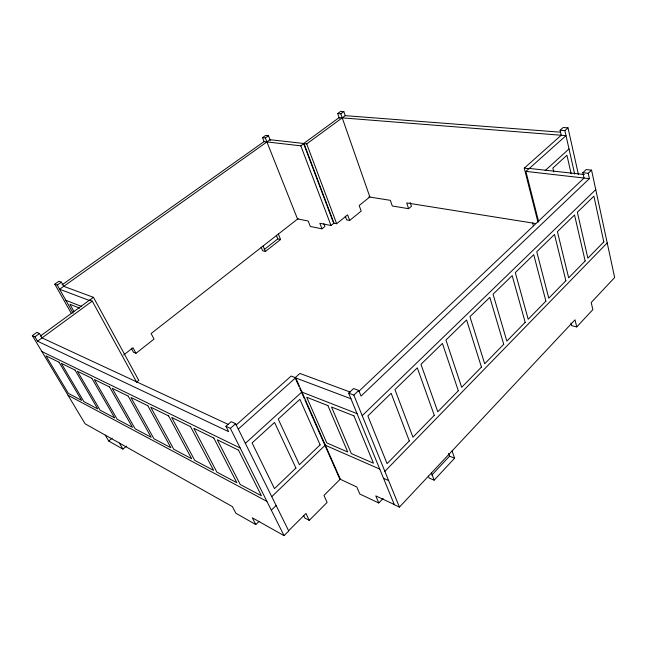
<?xml version="1.0" encoding="UTF-8"?>
<svg xmlns="http://www.w3.org/2000/svg" width="647" height="647" viewBox="0 0 647 647"><rect width="100%" height="100%" fill="white"/><g stroke="black" fill="none" stroke-linecap="round" stroke-linejoin="round"><path stroke-width="0.97" d="M428.411 476.216L429.09 478.012L434.161 480.171L454.623 458.181L452.067 450.959M570.969 323.023L571.633 325.676L576.752 326.921L592.862 309.606L591.212 302.529L614.65 277.523L591.56 170.129L586.198 169.563L582.858 172.709L584.031 178.038L358.77 391.378M431.816 475.1L449.536 456.159L448.573 453.466M591.56 170.129L588.22 173.299L589.385 178.645L361.042 396.085L358.77 390.448L353.553 388.54L348.652 393.158L394.363 504.757L399.417 507.119L575.005 319.812L576.752 326.921M325.182 445.92L339.78 479.031L356.804 486.997L359.837 494.025L378.77 502.986L383.105 498.449M384.868 471.348L607.209 242.916M303.613 515.449L304.858 518.045L309.266 520.382L327.123 502.404L323.953 495.456L340.306 479.112L295.671 377.775L291.118 376.053L236.115 425.022M288.635 530.742L305.958 513.435L309.266 520.382M259.083 521.385L255.808 524.571L252.306 517.794L284.057 535.643L288.74 530.961L235.621 423.696L231.181 421.658L225.94 426.292L228.642 431.67L37.534 341.204L34.922 336.828L32.35 335.623L36.879 332.332L39.467 333.52L42.055 337.896L228.375 424.489M271.319 510.2L276.14 505.517M362.215 415.657L595.758 189.628M271.756 496.661L325.32 445.079M348.652 393.158L353.852 395.099L358.77 390.448M545.122 170.614L569.004 148.915M245.35 443.357L301.923 391.953M538.7 221.921L525.89 171.39L529.23 168.414L584.354 174.544M238.29 429.098L295.671 377.775M561.224 135.255L560.084 130.265L564.888 130.629L568.009 127.855L578.45 174.625M225.94 426.292L230.364 428.371L235.621 423.696M537.9 221.889L524.256 168.155L561.216 135.255M560.084 130.265L563.205 127.508L568.009 127.855M105.218 435.099L108.712 441.036L122.914 449.099L126.44 446.139M368.814 196.898L390.376 200.335L392.292 205.997L408.597 208.69L411.427 206.312L410.174 202.487M108.712 441.036L112.198 438.148M345.255 216.163L346.63 219.875L349.671 220.449L361.18 211.092L359.19 205.52L369.858 196.898L340.799 113.783L337.677 113.549L339.351 118.312M333.626 223.126L336.658 223.716L347.625 214.861L349.671 220.449M136.436 382.264L138.765 380.387L93.467 297.345L63.721 286.322L61.392 282.157L58.926 281.259L54.809 284.162L71.251 313.253M323.864 223.708L324.923 226.466L321.98 228.828L319.844 223.296L331.005 225.496L333.973 223.11L303.993 143.497L270.042 139.712L59.613 289.241L89.254 300.426L93.467 297.345M131.284 348.232L133.428 352.203L135.983 353.294L154.026 339.093L151.131 333.528L298.13 218.613M261.113 247.154L262.658 250.785L265.416 251.448L280.596 239.511L278.356 234.077M264.17 249.588L277.814 238.88L280.596 239.511M123.634 355.017L132.983 347.714L135.983 353.294M62.08 284.817L264.081 141.604L300.815 145.826L303.993 143.497M307.398 153.557L303.621 143.545L306.71 143.885L345.239 115.659L560.31 132.182M37.534 341.204L92.27 301.13L136.436 381.811M340.799 113.783L343.824 111.583L345.239 115.659M34.922 336.828L39.467 333.52M303.621 143.545L339.109 117.617L566.012 135.635L529.052 168.689L524.256 168.155M40.284 336.1L89.561 300.103L92.27 301.13M337.677 113.549L340.694 111.357L343.824 111.583M54.809 284.162L57.268 285.076L61.392 282.157M264.081 141.604L262.504 137.649L265.335 137.957L268.481 135.733L270.317 140.383M262.504 137.649L265.642 135.433L268.481 135.733M582.858 172.709L588.22 173.299M525.89 171.39L589.385 178.645M535.579 223.506L406.712 202.94L408.597 208.69M321.98 228.828L310.317 226.466L308.174 220.999L297.491 218.888L265.335 137.957M350.253 392.082L299.893 373.448L295.113 377.719L350.965 398.77M357.047 413.627L301.365 391.896L304.187 398.309M65.848 300.297L81.627 306.46M79.565 308.093L69.908 304.284L73.863 311.312M449.536 456.159L454.623 458.181M379.773 469.099L324.778 445.007L304.996 400.137M383.534 478.319L388.621 480.584M394.282 504.523L375.778 495.869L378.77 502.986M41.877 351.547L240.207 448.031M68.024 395.252L266.896 501.352M255.808 524.571L235.904 513.265L232.386 506.593L85.081 423.777L32.35 335.623M119.404 443.074L122.914 449.099M57.268 285.076L73.127 313.197M230.364 428.371L284.057 535.643M295.501 378.608L299.019 386.582M299.796 388.354L300.968 391.014M263.103 245.997L265.416 251.448M276.318 235.273L277.814 238.88M353.852 395.099L399.417 507.119M300.815 145.826L331.005 225.496M307.737 154.463L333.27 222.196M306.71 143.885L336.658 223.716M431.452 472.941L434.161 480.171M532.651 223.037L533.354 225.779M553.792 172.029L552.853 168.091L566.942 155.24L571.164 173.833M564.888 130.629L574.665 173.994M409.308 440.906L387.084 463.648L367.86 415.924L391.152 393.279L409.308 440.906M434.291 415.342L412.94 437.194L394.953 389.583L417.307 367.852L434.291 415.342M458.327 390.756L437.784 411.767L420.962 364.301L442.435 343.42L458.327 390.756M481.449 367.092L461.683 387.318L445.945 340.015L466.584 319.942L481.449 367.092M503.722 344.301L484.684 363.784L469.965 316.666L489.819 297.353L503.722 344.301M525.186 322.335L506.836 341.115L493.071 294.199L512.189 275.614L525.186 322.335M545.89 301.154L528.195 319.262L515.311 272.573L533.735 254.659L545.89 301.154M565.874 280.709L548.793 298.186L536.751 251.732L554.503 234.465L565.874 280.709M585.163 260.967L568.673 277.846L557.415 231.642L574.544 214.99L585.163 260.967M603.805 241.897L587.864 258.202L577.35 212.256L593.889 196.178L603.805 241.897M295.914 468.064L274.482 488.622L252.079 442.944L274.546 422.434L295.914 468.064M320.111 444.853L299.424 464.7L278.226 419.078L299.893 399.304L320.111 444.853M327.916 405.596L306.727 397.258L326.767 442.904L347.746 452.027L327.916 405.596M353.925 415.843L331.539 407.028L351.337 453.587L373.465 463.212L353.925 415.843M59.055 362.231L45.929 355.801L68.356 393.36L81.603 400.38L59.055 362.231M75.068 370.076L61.295 363.331L83.867 401.585L97.754 408.944L75.068 370.076M91.89 378.325L77.422 371.232L100.123 410.198L114.689 417.93L91.89 378.325M109.578 386.995L94.357 379.53L117.172 419.248L132.481 427.36L109.578 386.995M128.211 396.126L112.182 388.265L135.094 428.751L151.188 437.283L128.211 396.126M147.864 405.758L130.961 397.468L153.946 438.747L170.897 447.74L147.864 405.758M168.624 415.924L150.759 407.173L173.792 449.277L191.674 458.755L168.624 415.924M190.574 426.688L171.681 417.428L194.739 460.381L213.623 470.393L190.574 426.688M213.842 438.084L193.817 428.274L216.858 472.108L236.826 482.702L213.842 438.084M238.533 450.183L217.279 439.766L240.255 484.522L261.42 495.748L238.533 450.183"/></g></svg>
